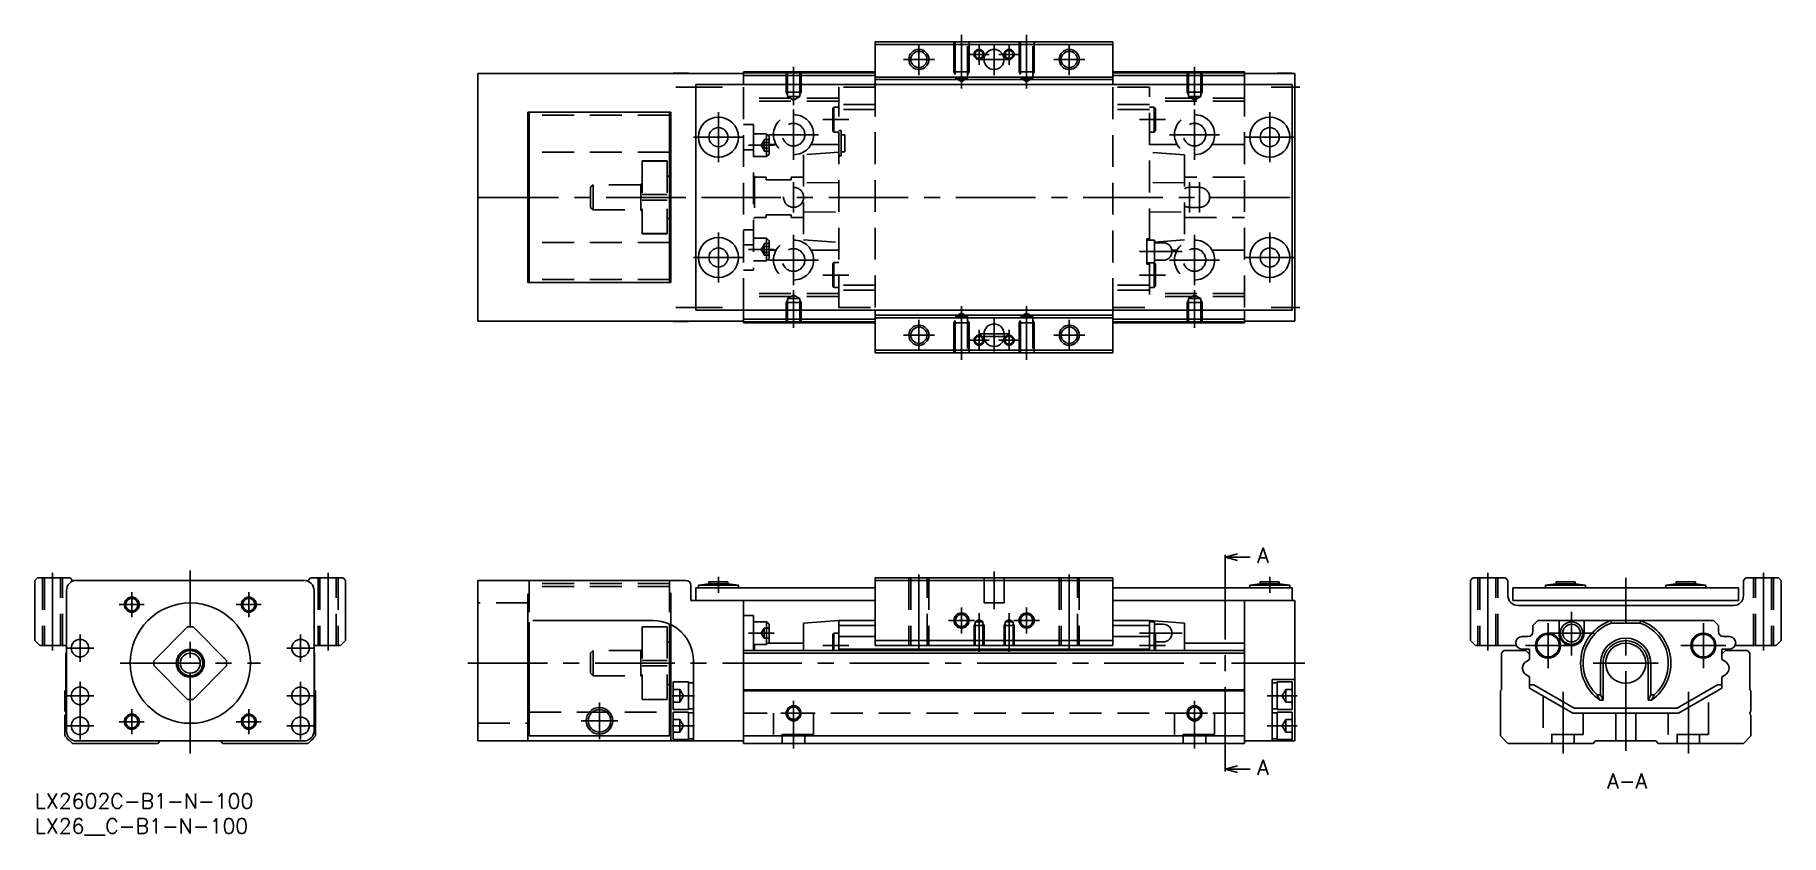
# Model space of a CAD drawing. Extents: x 0 to 348, y -8 to 151.
import ezdxf

# ---------------------------------------------------------------- set-up
doc = ezdxf.new("R2010")
doc.units = 0
doc.header["$LTSCALE"] = 0.5
doc.linetypes.add('CENTER', pattern=[50.8, 31.75, -6.35, 6.35, -6.35])
doc.linetypes.add('DASHED', pattern=[19.05, 12.7, -6.35])
for name, color, linetype in [('MSM_CENTER', 1, 'CENTER'), ('MSM_CONTINUOUS', 7, 'CONTINUOUS'), ('MSM_DASHED', 4, 'DASHED'), ('MSM_NARROW', 5, 'CONTINUOUS'), ('MSM_PART_NUMBER', 7, 'CONTINUOUS')]:
    doc.layers.add(name, color=color, linetype=linetype)
doc.styles.get("Standard").update_dxf_attribs({"font": 'txt.shx', "height": 1, "bigfont": 'bigfont.shx'})

# ---------------------------------------------------------------- blocks, each defined once
blk = doc.blocks.new('*U2')
at = {"layer": 'MSM_PART_NUMBER'}
blk.add_text('LX2602C-B1-N-100', height=3, dxfattribs=at).set_placement((0, -3))
blk = doc.blocks.new('*U3')
at = {"layer": 'MSM_PART_NUMBER'}
blk.add_text('LX26__C-B1-N-100', height=3, dxfattribs=at).set_placement((0, -8))

msp = doc.modelspace()

# ---------------------------------------------------------------- linework, layer by layer
at = {"layer": 'MSM_CENTER'}
for p, q in [((184.88, 140.6), (184.88, 151.3)), ((197.88, 140.6), (197.88, 151.3)), ((173.28, 146.41), (179.48, 146.41)), ((176.38, 143.31), (176.38, 149.51)), ((186.33, 147.41), (190.43, 147.41)), ((188.28, 146.41), (194.48, 146.41)), ((188.38, 145.36), (188.38, 149.46)), ((191.38, 143.31), (191.38, 149.51)), ((192.33, 147.41), (196.43, 147.41)), ((194.38, 145.36), (194.38, 149.46)), ((203.28, 146.41), (209.48, 146.41)), ((206.38, 143.31), (206.38, 149.51)), ((151.38, 144.91), (151.38, 137.28)), ((231.38, 144.91), (231.38, 137.28)), ((127.88, 140.91), (137.18, 140.91)), ((246.68, 140.91), (252.38, 140.91)), ((136.38, 125.91), (136.38, 135.91)), ((151.38, 126.41), (151.38, 136.41)), ((231.38, 126.41), (231.38, 136.41)), ((246.38, 125.91), (246.38, 135.91)), ((157.18, 134.41), (162.38, 134.41)), ((220.38, 134.41), (225.58, 134.41)), ((131.38, 130.91), (141.38, 130.91)), ((142.38, 129.3), (147.48, 129.3)), ((146.38, 131.41), (156.38, 131.41)), ((226.38, 131.41), (236.38, 131.41)), ((241.38, 130.91), (251.38, 130.91)), ((129.88, 118.91), (86.38, 118.91)), ((132.98, 118.91), (253.38, 118.91)), ((151.38, 115.91), (151.38, 121.91)), ((230.38, 115.91), (230.38, 121.91)), ((232.38, 115.91), (232.38, 121.91)), ((136.38, 101.91), (136.38, 111.91)), ((246.38, 101.91), (246.38, 111.91)), ((142.38, 108.51), (147.48, 108.51)), ((151.38, 101.41), (151.38, 111.41)), ((220.38, 108.11), (228.88, 108.11)), ((231.38, 101.41), (231.38, 111.41)), ((131.38, 106.91), (141.38, 106.91)), ((146.38, 106.41), (156.38, 106.41)), ((226.38, 106.41), (236.38, 106.41)), ((241.38, 106.91), (251.38, 106.91)), ((157.18, 103.41), (162.38, 103.41)), ((220.38, 103.41), (225.58, 103.41)), ((151.38, 100.42), (151.38, 92.91)), ((231.38, 100.42), (231.38, 92.91)), ((127.88, 96.91), (137.18, 96.91)), ((176.38, 94.51), (176.38, 88.31)), ((184.88, 97.21), (184.88, 86.51)), ((191.38, 88.16), (191.38, 94.66)), ((197.88, 97.21), (197.88, 86.51)), ((206.38, 94.51), (206.38, 88.31)), ((246.68, 96.91), (252.38, 96.91)), ((173.28, 91.41), (179.48, 91.41)), ((188.38, 92.46), (188.38, 88.36)), ((188.38, 91.66), (194.38, 91.66)), ((188.38, 91.16), (194.38, 91.16)), ((194.38, 92.46), (194.38, 88.36)), ((203.28, 91.41), (209.48, 91.41)), ((186.33, 90.41), (190.43, 90.41)), ((192.33, 90.41), (196.43, 90.41)), ((237.48, 46.62), (237.48, 5.38)), ((3.5, 44), (3.5, 28.5)), ((31, 8), (31, 44.5)), ((58.5, 44), (58.5, 28.5)), ((136.38, 43.2), (136.38, 40)), ((176.38, 43.68), (176.38, 28.83)), ((191.38, 44.25), (191.38, 36.75)), ((206.38, 43.68), (206.38, 28.83)), ((246.38, 43.2), (246.38, 40)), ((289.91, 44), (289.91, 28.5)), ((317.41, 8.5), (317.41, 43)), ((344.91, 44), (344.91, 28.5)), ((19.33, 35.17), (19.33, 40.17)), ((42.67, 35.17), (42.67, 40.17)), ((16.83, 37.67), (21.83, 37.67)), ((40.17, 37.67), (45.17, 37.67)), ((184.88, 31.93), (184.88, 37.08)), ((188.38, 35.96), (188.38, 28.24)), ((194.38, 35.96), (194.38, 28.24)), ((197.88, 31.93), (197.88, 37.08)), ((306.61, 36.25), (306.61, 27.5)), ((9, 26.25), (9, 31.75)), ((53, 26.25), (53, 31.75)), ((142.38, 32), (147.48, 32)), ((182.3, 34.5), (187.45, 34.5)), ((195.3, 34.5), (200.45, 34.5)), ((220.38, 32), (228.88, 32)), ((301.91, 25), (301.91, 34)), ((302.11, 32), (311.11, 32)), ((332.91, 25), (332.91, 34)), ((6.25, 29), (11.75, 29)), ((50.25, 29), (55.75, 29)), ((157.18, 29.5), (162.38, 29.5)), ((220.38, 29.5), (225.58, 29.5)), ((297.41, 29.5), (306.41, 29.5)), ((328.41, 29.5), (337.41, 29.5)), ((17, 26), (45, 26)), ((86.38, 26), (253.38, 26)), ((310.91, 26), (323.91, 26)), ((9, 10.75), (9, 22.25)), ((53, 10.75), (53, 22.25)), ((6.25, 19.5), (11.75, 19.5)), ((50.25, 19.5), (55.75, 19.5)), ((112.63, 10.85), (112.63, 18.15)), ((127.18, 19.5), (131.58, 19.5)), ((151.38, 18.5), (151.38, 9)), ((231.38, 18.5), (231.38, 9)), ((245.88, 19.5), (251.88, 19.5)), ((304.91, 20.29), (304.91, 8)), ((329.91, 20.29), (329.91, 8)), ((16.83, 14.33), (21.83, 14.33)), ((19.33, 11.83), (19.33, 16.83)), ((40.17, 14.33), (45.17, 14.33)), ((42.67, 11.83), (42.67, 16.83)), ((108.98, 14.5), (116.28, 14.5)), ((148.8, 16), (153.95, 16)), ((228.8, 16), (233.95, 16)), ((6.25, 13.5), (11.75, 13.5)), ((50.25, 13.5), (55.75, 13.5)), ((127.18, 13.5), (131.58, 13.5)), ((245.88, 13.5), (251.88, 13.5))]:
    msp.add_line(p, q, dxfattribs=at)
at = {"layer": 'MSM_CONTINUOUS'}
for p, q in [((215.08, 149.91), (167.68, 149.91)), ((167.68, 149.91), (167.68, 141.41)), ((215.08, 149.91), (215.08, 141.41)), ((215.08, 149.41), (167.68, 149.41)), ((88.38, 143.61), (88.38, 94.21)), ((141.38, 143.61), (88.38, 143.61)), ((127.38, 143.61), (127.38, 143.66)), ((130.38, 143.66), (127.38, 143.66)), ((130.38, 143.61), (130.38, 143.66)), ((167.68, 143.91), (141.38, 143.91)), ((141.38, 141.41), (141.38, 143.91)), ((167.68, 143.71), (141.38, 143.71)), ((167.68, 143.21), (141.38, 143.21)), ((215.08, 142.91), (167.68, 142.91)), ((241.38, 143.91), (215.08, 143.91)), ((241.38, 143.71), (215.08, 143.71)), ((241.38, 143.21), (215.08, 143.21)), ((241.38, 143.91), (241.38, 141.41)), ((251.38, 143.61), (241.38, 143.61)), ((247.88, 143.61), (247.88, 143.66)), ((250.88, 143.66), (247.88, 143.66)), ((250.88, 143.61), (250.88, 143.66)), ((251.38, 143.61), (251.38, 94.21)), ((250.88, 141.41), (131.88, 141.41)), ((131.88, 96.41), (131.88, 141.41)), ((215.08, 142.41), (167.68, 142.41)), ((250.88, 96.41), (250.88, 141.41)), ((98.38, 135.91), (98.38, 101.91)), ((126.88, 135.91), (98.38, 135.91)), ((98.63, 135.91), (98.63, 101.91)), ((126.63, 135.91), (126.63, 101.91)), ((126.88, 101.91), (126.88, 135.91)), ((98.38, 135.31), (98.63, 135.31)), ((98.63, 133.61), (98.38, 133.61)), ((126.63, 135.31), (126.88, 135.31)), ((126.88, 133.61), (126.63, 133.61)), ((98.63, 127.91), (98.38, 127.91)), ((126.88, 127.91), (126.63, 127.91)), ((126.88, 123.16), (126.63, 123.16)), ((126.63, 114.66), (126.88, 114.66)), ((98.63, 109.91), (98.38, 109.91)), ((126.88, 109.91), (126.63, 109.91)), ((98.63, 104.21), (98.38, 104.21)), ((98.38, 102.51), (98.63, 102.51)), ((98.38, 101.91), (126.88, 101.91)), ((126.88, 104.21), (126.63, 104.21)), ((126.63, 102.51), (126.88, 102.51)), ((141.38, 94.21), (88.38, 94.21)), ((127.38, 94.16), (127.38, 94.21)), ((127.38, 94.16), (130.38, 94.16)), ((130.38, 94.16), (130.38, 94.21)), ((250.88, 96.41), (131.88, 96.41)), ((141.38, 93.91), (141.38, 96.41)), ((167.68, 94.61), (141.38, 94.61)), ((167.68, 94.11), (141.38, 94.11)), ((167.68, 96.41), (167.68, 87.91)), ((215.08, 95.41), (167.68, 95.41)), ((215.08, 94.91), (167.68, 94.91)), ((215.08, 96.41), (215.08, 87.91)), ((241.38, 94.61), (215.08, 94.61)), ((241.38, 94.11), (215.08, 94.11)), ((241.38, 96.41), (241.38, 93.91)), ((251.38, 94.21), (241.38, 94.21)), ((167.68, 93.91), (141.38, 93.91)), ((189.38, 91.66), (189.38, 91.16)), ((193.38, 91.16), (193.38, 91.66)), ((241.38, 93.91), (215.08, 93.91)), ((215.08, 88.41), (167.68, 88.41)), ((215.08, 87.91), (167.68, 87.91)), ((237.48, 47.12), (239.98, 47.79)), ((237.48, 47.62), (237.48, 46.62)), ((239.98, 46.45), (237.48, 47.12)), ((237.48, 47.12), (242.48, 47.12)), ((0, 42.5), (0.5, 43)), ((0, 30.5), (0, 42.5)), ((0.5, 43), (7, 43)), ((7, 43), (7.5, 42.5)), ((7.5, 42.5), (7.5, 42.33)), ((53.7, 42.5), (8.3, 42.5)), ((54.5, 42.5), (55, 43)), ((54.5, 42.33), (54.5, 42.5)), ((55, 43), (61.5, 43)), ((61.5, 43), (62, 42.5)), ((62, 42.5), (62, 30.5)), ((88.38, 42.5), (88.38, 10.5)), ((129.88, 42.5), (88.38, 42.5)), ((134.48, 42.2), (134.48, 41.8)), ((138.28, 42.2), (134.48, 42.2)), ((138.28, 41.8), (138.28, 42.2)), ((167.68, 43), (167.68, 29.5)), ((215.08, 43), (167.68, 43)), ((215.08, 42.5), (167.68, 42.5)), ((215.08, 43), (215.08, 29.5)), ((244.48, 42.2), (244.48, 41.8)), ((248.28, 42.2), (244.48, 42.2)), ((248.28, 41.8), (248.28, 42.2)), ((286.91, 43), (286.41, 42.5)), ((286.41, 42.5), (286.41, 30.5)), ((293.41, 43), (286.91, 43)), ((293.91, 42.5), (293.41, 43)), ((293.91, 39.5), (293.91, 42.5)), ((303.51, 42.2), (303.51, 41.8)), ((307.31, 42.2), (303.51, 42.2)), ((307.31, 41.8), (307.31, 42.2)), ((327.51, 42.2), (327.51, 41.8)), ((331.31, 42.2), (327.51, 42.2)), ((331.31, 41.8), (331.31, 42.2)), ((341.41, 43), (340.91, 42.5)), ((340.91, 42.5), (340.91, 39.5)), ((347.91, 43), (341.41, 43)), ((348.41, 42.5), (347.91, 43)), ((348.41, 30.5), (348.41, 42.5)), ((6.3, 40.5), (6.3, 12.5)), ((55.7, 40.5), (55.7, 12.5)), ((130.88, 38.5), (130.88, 41.5)), ((167.68, 38.5), (130.88, 38.5)), ((167.68, 41), (131.88, 41)), ((131.88, 41), (131.88, 38.5)), ((134.48, 41.8), (132.38, 41.55)), ((132.38, 41.55), (132.38, 41)), ((140.38, 41.55), (132.38, 41.55)), ((138.28, 41.8), (134.48, 41.8)), ((140.38, 41.55), (138.28, 41.8)), ((140.38, 41), (140.38, 41.55)), ((141.38, 38.5), (141.38, 10)), ((250.88, 41), (215.08, 41)), ((215.08, 38.5), (251.38, 38.5)), ((241.38, 38.5), (241.38, 10)), ((244.48, 41.8), (242.38, 41.55)), ((242.38, 41.55), (242.38, 41)), ((250.38, 41.55), (242.38, 41.55)), ((248.28, 41.8), (244.48, 41.8)), ((250.38, 41.55), (248.28, 41.8)), ((250.38, 41), (250.38, 41.55)), ((250.88, 38.5), (250.88, 41)), ((251.38, 38.5), (251.38, 10.5)), ((294.91, 41), (294.91, 38.5)), ((339.91, 41), (294.91, 41)), ((294.91, 38.5), (339.91, 38.5)), ((303.51, 41.8), (301.41, 41.55)), ((301.41, 41.55), (301.41, 41)), ((309.41, 41.55), (301.41, 41.55)), ((307.31, 41.8), (303.51, 41.8)), ((309.41, 41.55), (307.31, 41.8)), ((309.41, 41), (309.41, 41.55)), ((327.51, 41.8), (325.41, 41.55)), ((325.41, 41.55), (325.41, 41)), ((333.41, 41.55), (325.41, 41.55)), ((331.31, 41.8), (327.51, 41.8)), ((333.41, 41.55), (331.31, 41.8)), ((333.41, 41), (333.41, 41.55)), ((339.91, 41), (339.91, 38.5)), ((143.38, 35.5), (141.38, 35.5)), ((143.38, 35.5), (143.38, 28.5)), ((338.91, 37.5), (295.91, 37.5)), ((30.45, 33.23), (23.77, 26.55)), ((38.23, 26.55), (31.55, 33.23)), ((98.38, 33.5), (98.38, 10.5)), ((98.63, 34.16), (98.63, 11.5)), ((123.38, 34.5), (99.38, 34.5)), ((126.63, 33.81), (126.63, 11.5)), ((126.88, 33.69), (126.88, 16.2)), ((145.98, 34.25), (143.38, 34.25)), ((146.48, 33.75), (145.98, 34.25)), ((145.98, 34.25), (145.98, 29.75)), ((146.48, 33.75), (146.48, 30.25)), ((153.38, 34), (160.38, 34.5)), ((153.38, 34), (153.38, 28.5)), ((159.43, 32), (159.18, 31.75)), ((159.18, 31.75), (159.18, 28.5)), ((160.38, 32), (159.43, 32)), ((159.43, 32), (159.43, 28.5)), ((167.68, 34.5), (160.38, 34.5)), ((160.38, 28.5), (160.38, 34.5)), ((167.68, 33.5), (160.38, 33.5)), ((222.38, 34.5), (215.08, 34.5)), ((222.38, 33.5), (215.08, 33.5)), ((222.38, 34.5), (229.38, 34)), ((222.38, 28.5), (222.38, 34.5)), ((223.38, 34.25), (222.38, 34.25)), ((223.33, 32), (222.38, 32)), ((223.58, 31.75), (223.33, 32)), ((223.33, 32), (223.33, 28.5)), ((223.38, 34.25), (223.38, 31.95)), ((225.13, 33.75), (223.38, 33.75)), ((223.58, 31.75), (223.58, 28.5)), ((229.38, 34), (229.38, 28.5)), ((298.91, 33.5), (299.91, 34.5)), ((298.91, 32.3), (298.91, 33.5)), ((299.91, 34.5), (334.91, 34.5)), ((304.11, 32), (304.11, 34.5)), ((309.11, 34.5), (309.11, 32)), ((314.45, 34.5), (314.54, 34)), ((314.54, 34), (320.28, 34)), ((320.28, 34), (320.37, 34.5)), ((334.91, 34.5), (335.91, 33.5)), ((335.91, 33.5), (335.91, 32.3)), ((1, 29.5), (0, 30.5)), ((6.3, 29.5), (1, 29.5)), ((6.2, 28), (6.3, 28.1)), ((6.2, 20.7), (6.2, 28)), ((61, 29.5), (55.7, 29.5)), ((55.7, 28.1), (55.8, 28)), ((55.8, 28), (55.8, 20.7)), ((62, 30.5), (61, 29.5)), ((126.88, 30.25), (126.63, 30.25)), ((241.38, 28.5), (141.38, 28.5)), ((241.38, 28), (141.38, 28)), ((143.38, 29.75), (145.98, 29.75)), ((143.58, 29.75), (143.58, 28.5)), ((145.98, 29.75), (146.48, 30.25)), ((153.38, 30), (146.23, 30)), ((167.68, 31.3), (160.38, 31.3)), ((222.38, 28.8), (160.38, 28.8)), ((215.08, 30.5), (167.68, 30.5)), ((215.08, 29.5), (167.68, 29.5)), ((222.38, 31.3), (215.08, 31.3)), ((223.58, 30.25), (225.13, 30.25)), ((241.38, 30), (229.38, 30)), ((287.41, 29.5), (286.41, 30.5)), ((287.41, 29.5), (295.59, 29.5)), ((292.61, 28), (293.11, 28.5)), ((292.61, 20.7), (292.61, 28)), ((293.11, 28.5), (297.51, 28.5)), ((296.71, 31.3), (297.91, 31.3)), ((298.21, 28.8), (296.71, 28.8)), ((297.51, 28.5), (298.21, 27.8)), ((298.21, 27.8), (298.21, 28.8)), ((336.61, 28.8), (336.61, 27.8)), ((338.11, 28.8), (336.61, 28.8)), ((336.61, 27.8), (337.31, 28.5)), ((336.91, 31.3), (338.11, 31.3)), ((337.31, 28.5), (341.71, 28.5)), ((339.23, 29.5), (347.41, 29.5)), ((341.71, 28.5), (342.21, 28)), ((342.21, 28), (342.21, 20.7)), ((347.41, 29.5), (348.41, 30.5)), ((23.77, 25.45), (30.45, 18.77)), ((31.55, 18.77), (38.23, 25.45)), ((131.38, 10.5), (131.38, 26.5)), ((298.21, 26.72), (297.65, 26.4)), ((298.21, 27.8), (298.21, 26.72)), ((312.41, 26), (312.41, 19.68)), ((312.91, 26), (312.91, 18.62)), ((321.91, 26), (321.91, 18.62)), ((322.41, 26), (322.41, 19.68)), ((336.61, 26.72), (336.61, 27.8)), ((337.17, 26.4), (336.61, 26.72)), ((126.63, 21.75), (126.88, 21.75)), ((127.38, 16.75), (127.38, 22.25)), ((130.38, 22.25), (127.38, 22.25)), ((130.38, 16.75), (130.38, 22.25)), ((131.38, 22.1), (130.38, 22.1)), ((246.88, 10.5), (246.88, 22.75)), ((251.38, 22.75), (246.88, 22.75)), ((247.88, 22.1), (246.88, 22.1)), ((247.88, 16.75), (247.88, 22.25)), ((250.88, 22.25), (247.88, 22.25)), ((250.88, 16.75), (250.88, 22.25)), ((297.65, 23.6), (298.21, 23.28)), ((298.21, 23.28), (298.21, 21)), ((299.06, 21.66), (298.21, 21.66)), ((298.21, 21), (306.87, 16)), ((307.14, 17), (299.06, 21.66)), ((335.76, 21.66), (327.68, 17)), ((327.95, 16), (336.61, 21)), ((336.61, 21.66), (335.76, 21.66)), ((336.61, 23.28), (337.17, 23.6)), ((336.61, 21), (336.61, 23.28)), ((6, 20.5), (6.2, 20.7)), ((6, 16.4), (6, 20.5)), ((55.8, 20.7), (56, 20.5)), ((56, 20.5), (56, 11.5)), ((241.38, 20.7), (141.38, 20.7)), ((241.38, 20.5), (141.38, 20.5)), ((292.41, 20.5), (292.61, 20.7)), ((292.41, 11.5), (292.41, 20.5)), ((311.73, 19.68), (312.41, 19.68)), ((312.26, 18.62), (312.91, 18.62)), ((312.41, 19.68), (312.91, 18.62)), ((321.91, 18.62), (322.41, 19.68)), ((321.91, 18.62), (322.56, 18.62)), ((322.41, 19.68), (323.1, 19.68)), ((342.21, 20.7), (342.41, 20.5)), ((342.41, 20.5), (342.41, 16.4)), ((6, 11.5), (6, 15.6)), ((98.38, 16.2), (98.63, 16.2)), ((126.63, 16.2), (126.88, 16.2)), ((127.38, 16.75), (130.38, 16.75)), ((127.38, 10.75), (127.38, 16.25)), ((130.38, 16.25), (127.38, 16.25)), ((130.38, 16.9), (131.38, 16.9)), ((130.38, 10.75), (130.38, 16.25)), ((131.38, 16.1), (130.38, 16.1)), ((246.88, 16.9), (247.88, 16.9)), ((247.88, 16.1), (246.88, 16.1)), ((247.88, 16.75), (250.88, 16.75)), ((247.88, 10.75), (247.88, 16.25)), ((250.88, 16.25), (247.88, 16.25)), ((250.88, 10.75), (250.88, 16.25)), ((306.87, 16), (327.95, 16)), ((327.68, 17), (307.14, 17)), ((342.41, 15.6), (342.41, 11.5)), ((7.5, 10), (6, 11.5)), ((53.7, 10.5), (8.3, 10.5)), ((25, 10.5), (24.5, 10)), ((37.52, 10), (37.02, 10.5)), ((56, 11.5), (54.5, 10)), ((141.38, 10.5), (88.38, 10.5)), ((126.63, 11.5), (98.63, 11.5)), ((127.38, 10.75), (130.38, 10.75)), ((130.38, 10.9), (131.38, 10.9)), ((241.38, 11.5), (141.38, 11.5)), ((241.38, 10.5), (251.38, 10.5)), ((246.88, 10.9), (247.88, 10.9)), ((247.88, 10.75), (250.88, 10.75)), ((293.91, 10), (292.41, 11.5)), ((311.4, 10.5), (310.9, 10)), ((323.41, 10.5), (311.4, 10.5)), ((323.91, 10), (323.41, 10.5)), ((342.41, 11.5), (340.91, 10)), ((24.5, 10), (7.5, 10)), ((54.5, 10), (37.52, 10)), ((241.38, 10), (141.38, 10)), ((310.9, 10), (293.91, 10)), ((340.91, 10), (323.91, 10)), ((237.48, 4.88), (239.98, 5.55)), ((237.48, 5.38), (237.48, 4.38)), ((239.98, 4.21), (237.48, 4.88)), ((237.48, 4.88), (242.48, 4.88))]:
    msp.add_line(p, q, dxfattribs=at)
for centre, radius in [((176.38, 146.41), 1.62), ((191.38, 146.41), 2), ((206.38, 146.41), 1.62), ((136.38, 130.91), 4), ((136.38, 130.91), 1.9), ((246.38, 130.91), 4), ((246.38, 130.91), 1.9), ((136.38, 106.91), 4), ((136.38, 106.91), 1.9), ((246.38, 106.91), 4), ((246.38, 106.91), 1.9), ((176.38, 91.41), 1.62), ((206.38, 91.41), 1.62), ((19.33, 37.67), 1.23), ((42.67, 37.67), 1.23), ((31, 26), 12), ((184.88, 34.5), 1.23), ((197.88, 34.5), 1.23), ((301.91, 29.5), 2.5), ((301.91, 29.5), 2.25), ((306.61, 32), 2.25), ((306.61, 32), 1.75), ((332.91, 29.5), 2.5), ((332.91, 29.5), 2.25), ((9, 29), 1.75), ((31, 26), 2.8), ((31, 26), 2.5), ((31, 26), 2), ((53, 29), 1.75), ((317.41, 26), 4), ((9, 19.5), 1.75), ((53, 19.5), 1.75), ((9, 13.5), 1.75), ((19.33, 14.33), 1.23), ((42.67, 14.33), 1.23), ((53, 13.5), 1.75), ((112.63, 14.5), 2.65), ((112.63, 14.5), 2.25), ((151.38, 16), 1.23), ((231.38, 16), 1.23)]:
    msp.add_circle(centre, radius, dxfattribs=at)
for centre, radius, start, end in [((191.38, 91.66), 2, 0, 180), ((191.38, 91.16), 2, 180, 0), ((8.3, 40.5), 2, 90, 180), ((53.7, 40.5), 2, 0, 90), ((129.87, 41.49), 1.01, 0.6958, 89.3042), ((295.91, 39.5), 2, 180, 270), ((338.91, 39.5), 2, 270, 0), ((31, 26), 7.25, 85.6572, 94.3428), ((123.38, 26.5), 8, 0, 90), ((225.13, 32), 1.75, 270, 90), ((297.91, 32.3), 1, 270, 0), ((306.61, 32), 2.5, 180, 0), ((317.41, 26), 9, 109.1881, 235.0848), ((317.41, 26), 8.5, 109.7499, 228.0214), ((317.41, 26), 8.5, 311.9786, 70.2501), ((317.41, 26), 9, 304.9152, 70.8119), ((336.91, 32.3), 1, 180, 270), ((296.71, 30.05), 1.25, 90, 270), ((317.41, 26), 5, 0, 180), ((317.41, 26), 4.5, 0, 180), ((338.11, 30.05), 1.25, 270, 90), ((31, 26), 7.25, 175.6572, 184.3428), ((31, 26), 7.25, 355.6572, 4.3428), ((298.53, 24.88), 1.75, 120.0001, 176.2321), ((298.53, 25.12), 1.75, 183.7679, 239.9999), ((336.3, 24.88), 1.75, 3.7679, 59.9999), ((336.3, 25.12), 1.75, 300.0001, 356.2321), ((9, 19.5), 2.75, 169.0575, 190.9425), ((31, 26), 7.25, 265.6572, 274.3428), ((53, 19.5), 2.75, 349.0575, 10.9425), ((321.77, 24.07), 10.96, 203.6059, 209.8183), ((312.88, 24.16), 11.15, 330.2349, 336.3409), ((5.7, 16), 0.5, 306.8761, 53.1239), ((9, 13.5), 2.75, 169.0575, 190.9425), ((53, 13.5), 2.75, 349.0575, 10.9425), ((342.71, 16), 0.5, 126.8761, 233.1239), ((8.3, 12.5), 2, 180, 270), ((7.3, 11.5), 1, 201.8195, 248.1805), ((53.7, 12.5), 2, 270, 0), ((54.7, 11.5), 1, 291.8106, 338.1894)]:
    msp.add_arc(centre, radius, start, end, dxfattribs=at)
at = {"layer": 'MSM_DASHED'}
for p, q in [((183.38, 149.91), (183.38, 143.91)), ((183.65, 149.91), (183.65, 142.71)), ((186.11, 142.71), (186.11, 149.91)), ((186.38, 149.91), (186.38, 143.91)), ((196.38, 149.91), (196.38, 143.91)), ((196.65, 149.91), (196.65, 142.71)), ((199.11, 142.71), (199.11, 149.91)), ((199.38, 149.91), (199.38, 143.91)), ((149.88, 143.91), (149.88, 139.91)), ((150.08, 143.71), (150.08, 143.71)), ((150.15, 143.91), (150.15, 138.99)), ((152.61, 138.99), (152.61, 143.91)), ((152.88, 143.91), (152.88, 139.91)), ((183.38, 143.91), (186.38, 143.91)), ((183.38, 143.91), (183.65, 143.44)), ((186.38, 143.91), (186.11, 143.44)), ((196.38, 143.91), (199.38, 143.91)), ((196.38, 143.91), (196.65, 143.44)), ((199.38, 143.91), (199.11, 143.44)), ((229.88, 143.91), (229.88, 139.91)), ((230.08, 143.71), (230.08, 143.71)), ((230.08, 143.71), (230.08, 143.71)), ((230.15, 143.91), (230.15, 138.99)), ((232.61, 138.99), (232.61, 143.91)), ((232.68, 143.71), (232.69, 143.72)), ((232.88, 143.91), (232.88, 139.91)), ((141.38, 96.41), (141.38, 141.41)), ((152.88, 139.91), (149.88, 139.91)), ((150.15, 139.44), (149.88, 139.91)), ((152.61, 139.44), (152.88, 139.91)), ((167.68, 140.86), (160.38, 140.86)), ((160.38, 96.96), (160.38, 140.86)), ((167.68, 141.41), (167.68, 96.41)), ((183.65, 142.71), (184.88, 142)), ((183.65, 142.71), (186.11, 142.71)), ((184.88, 142), (186.11, 142.71)), ((196.65, 142.71), (197.88, 142)), ((196.65, 142.71), (199.11, 142.71)), ((197.88, 142), (199.11, 142.71)), ((215.08, 96.41), (215.08, 141.41)), ((222.38, 140.86), (215.08, 140.86)), ((222.38, 110.36), (222.38, 140.86)), ((232.88, 139.91), (229.88, 139.91)), ((230.15, 139.44), (229.88, 139.91)), ((232.61, 139.44), (232.88, 139.91)), ((241.38, 141.41), (241.38, 96.41)), ((160.38, 138.67), (141.38, 138.67)), ((160.38, 138.11), (141.38, 138.11)), ((152.61, 138.99), (150.15, 138.99)), ((150.15, 138.99), (151.38, 138.28)), ((151.38, 138.28), (152.61, 138.99)), ((159.43, 136.91), (159.18, 136.66)), ((159.18, 136.66), (159.18, 132.16)), ((160.38, 136.91), (159.43, 136.91)), ((159.43, 136.91), (159.43, 131.91)), ((167.68, 137.41), (160.38, 137.41)), ((167.68, 136.41), (160.38, 136.41)), ((222.38, 137.41), (215.08, 137.41)), ((222.38, 136.41), (215.08, 136.41)), ((241.38, 138.67), (222.38, 138.67)), ((241.38, 138.11), (222.38, 138.11)), ((223.33, 136.91), (222.38, 136.91)), ((223.33, 136.91), (223.33, 131.91)), ((223.58, 136.66), (223.33, 136.91)), ((223.58, 136.66), (223.58, 132.16)), ((232.61, 138.99), (230.15, 138.99)), ((230.15, 138.99), (231.38, 138.28)), ((231.38, 138.28), (232.61, 138.99)), ((126.63, 135.31), (98.63, 135.31)), ((143.38, 133.41), (141.38, 133.41)), ((143.38, 133.41), (143.38, 104.41)), ((145.98, 131.55), (143.38, 131.55)), ((145.48, 130.3), (144.9, 129.3)), ((145.48, 128.3), (144.9, 129.3)), ((145.48, 130.45), (146.48, 130.45)), ((145.48, 130.45), (145.48, 128.14)), ((145.48, 129.88), (146.48, 129.88)), ((146.48, 131.05), (145.98, 131.55)), ((145.98, 131.55), (145.98, 127.05)), ((146.48, 131.05), (146.48, 127.55)), ((147.89, 129.45), (146.48, 129.45)), ((160.38, 129.45), (154.87, 129.45)), ((159.18, 132.16), (159.43, 131.91)), ((159.43, 131.91), (160.38, 131.91)), ((160.88, 132.21), (160.38, 132.21)), ((160.88, 127.21), (160.88, 132.21)), ((161.58, 131.41), (160.88, 131.41)), ((161.58, 128.01), (161.58, 131.41)), ((222.38, 131.91), (223.33, 131.91)), ((227.89, 129.45), (222.38, 129.45)), ((223.33, 131.91), (223.58, 132.16)), ((241.38, 129.45), (234.87, 129.45)), ((126.63, 127.91), (98.63, 127.91)), ((121.18, 126.16), (121.18, 111.66)), ((126.18, 126.16), (121.18, 126.16)), ((126.18, 126.14), (121.18, 126.14)), ((126.18, 126.16), (126.18, 111.66)), ((143.38, 128.41), (141.38, 128.41)), ((143.38, 127.05), (145.98, 127.05)), ((145.48, 128.72), (146.48, 128.72)), ((145.48, 128.14), (146.48, 128.14)), ((145.98, 127.05), (146.48, 127.55)), ((160.38, 127.91), (153.38, 127.41)), ((153.38, 127.41), (153.38, 110.41)), ((160.88, 127.21), (160.38, 127.21)), ((161.58, 128.01), (160.88, 128.01)), ((229.38, 127.41), (222.38, 127.91)), ((229.38, 127.41), (229.38, 110.41)), ((126.63, 123.16), (126.18, 123.16)), ((143.58, 123.16), (143.38, 123.16)), ((143.58, 123.16), (143.58, 114.66)), ((145.88, 122.91), (143.58, 122.91)), ((145.88, 122.91), (145.88, 122.41)), ((150.88, 122.41), (145.88, 122.41)), ((150.88, 122.91), (150.88, 122.41)), ((153.38, 122.91), (150.88, 122.91)), ((241.38, 122.91), (229.38, 122.91)), ((111.38, 121.41), (110.88, 120.91)), ((110.88, 120.91), (110.88, 116.91)), ((111.38, 121.41), (111.38, 116.41)), ((120.88, 121.41), (111.38, 121.41)), ((121.18, 121.71), (120.88, 121.41)), ((120.88, 121.41), (120.88, 116.41)), ((121.18, 119.46), (126.18, 119.46)), ((160.38, 121.86), (153.38, 121.78)), ((229.38, 121.78), (222.38, 121.86)), ((232.38, 120.91), (230.38, 120.91)), ((110.88, 116.91), (111.38, 116.41)), ((111.38, 116.41), (120.88, 116.41)), ((120.88, 116.41), (121.18, 116.11)), ((126.18, 118.36), (121.18, 118.36)), ((145.88, 115.41), (150.88, 115.41)), ((145.88, 115.41), (145.88, 114.91)), ((150.88, 115.41), (150.88, 114.91)), ((153.38, 116.03), (160.38, 115.95)), ((222.38, 115.95), (229.38, 116.03)), ((230.38, 116.91), (232.38, 116.91)), ((121.18, 111.68), (126.18, 111.68)), ((121.18, 111.66), (126.18, 111.66)), ((126.18, 114.66), (126.63, 114.66)), ((141.38, 112.41), (143.38, 112.41)), ((143.38, 114.66), (143.58, 114.66)), ((143.58, 114.91), (145.88, 114.91)), ((150.88, 114.91), (153.38, 114.91)), ((229.38, 114.91), (241.38, 114.91)), ((126.63, 109.91), (98.63, 109.91)), ((143.38, 109.41), (141.38, 109.41)), ((145.98, 110.76), (143.38, 110.76)), ((145.48, 109.51), (144.9, 108.51)), ((145.48, 107.51), (144.9, 108.51)), ((145.48, 109.67), (146.48, 109.67)), ((145.48, 109.67), (145.48, 107.36)), ((145.48, 109.09), (146.48, 109.09)), ((146.48, 110.26), (145.98, 110.76)), ((145.98, 110.76), (145.98, 106.26)), ((146.48, 110.26), (146.48, 106.76)), ((147.89, 108.37), (146.48, 108.37)), ((153.38, 110.41), (160.38, 109.91)), ((160.38, 108.37), (154.87, 108.37)), ((221.88, 110.61), (222.38, 110.61)), ((221.88, 105.61), (221.88, 110.61)), ((223.38, 110.36), (221.88, 110.36)), ((223.38, 109.98), (229.38, 110.41)), ((223.38, 110.36), (223.38, 105.86)), ((225.13, 109.86), (223.38, 109.86)), ((227.89, 108.37), (226.86, 108.37)), ((241.38, 108.37), (234.87, 108.37)), ((143.38, 106.26), (145.98, 106.26)), ((145.48, 107.94), (146.48, 107.94)), ((145.48, 107.36), (146.48, 107.36)), ((145.98, 106.26), (146.48, 106.76)), ((159.43, 105.91), (159.18, 105.66)), ((159.18, 105.66), (159.18, 101.16)), ((159.43, 105.91), (159.43, 100.91)), ((160.38, 105.91), (159.43, 105.91)), ((221.88, 105.86), (223.38, 105.86)), ((221.88, 105.61), (222.38, 105.61)), ((222.38, 105.86), (222.38, 96.96)), ((223.33, 105.86), (223.33, 100.91)), ((223.38, 106.36), (225.13, 106.36)), ((223.58, 105.66), (223.38, 105.86)), ((223.58, 105.66), (223.58, 101.16)), ((126.63, 102.51), (98.63, 102.51)), ((143.38, 104.41), (141.38, 104.41)), ((159.18, 101.16), (159.43, 100.91)), ((167.68, 101.41), (160.38, 101.41)), ((222.38, 101.41), (215.08, 101.41)), ((223.33, 100.91), (223.58, 101.16)), ((160.38, 99.71), (141.38, 99.71)), ((160.38, 99.15), (141.38, 99.15)), ((150.15, 98.37), (149.88, 97.91)), ((152.88, 97.91), (149.88, 97.91)), ((149.88, 93.91), (149.88, 97.91)), ((151.38, 99.42), (150.15, 98.71)), ((150.15, 98.71), (150.15, 93.91)), ((152.61, 98.71), (150.15, 98.71)), ((152.61, 98.71), (151.38, 99.42)), ((152.61, 93.91), (152.61, 98.71)), ((152.61, 98.37), (152.88, 97.91)), ((152.88, 93.91), (152.88, 97.91)), ((159.43, 100.91), (160.38, 100.91)), ((167.68, 100.41), (160.38, 100.41)), ((222.38, 100.41), (215.08, 100.41)), ((222.38, 100.91), (223.33, 100.91)), ((241.38, 99.71), (222.38, 99.71)), ((241.38, 99.15), (222.38, 99.15)), ((230.15, 98.37), (229.88, 97.91)), ((232.88, 97.91), (229.88, 97.91)), ((229.88, 93.91), (229.88, 97.91)), ((231.38, 99.42), (230.15, 98.71)), ((230.15, 98.71), (230.15, 93.91)), ((232.61, 98.71), (230.15, 98.71)), ((232.61, 98.71), (231.38, 99.42)), ((232.61, 93.91), (232.61, 98.71)), ((232.61, 98.37), (232.88, 97.91)), ((232.88, 93.91), (232.88, 97.91)), ((160.38, 96.96), (167.68, 96.96)), ((183.38, 93.91), (183.65, 94.37)), ((183.65, 95.11), (184.88, 95.82)), ((183.65, 95.11), (186.11, 95.11)), ((183.65, 87.91), (183.65, 95.11)), ((184.88, 95.82), (186.11, 95.11)), ((186.11, 95.11), (186.11, 87.91)), ((186.38, 93.91), (186.11, 94.37)), ((196.38, 93.91), (196.65, 94.37)), ((196.65, 95.11), (197.88, 95.82)), ((196.65, 95.11), (199.11, 95.11)), ((196.65, 87.91), (196.65, 95.11)), ((197.88, 95.82), (199.11, 95.11)), ((199.11, 95.11), (199.11, 87.91)), ((199.38, 93.91), (199.11, 94.37)), ((215.08, 96.96), (222.38, 96.96)), ((183.38, 87.91), (183.38, 93.91)), ((183.38, 93.91), (186.38, 93.91)), ((186.38, 87.91), (186.38, 93.91)), ((196.38, 87.91), (196.38, 93.91)), ((196.38, 93.91), (199.38, 93.91)), ((199.38, 87.91), (199.38, 93.91)), ((1.5, 43), (1.5, 29.5)), ((1.88, 43), (1.88, 29.5)), ((5.12, 29.5), (5.12, 43)), ((5.5, 29.5), (5.5, 43)), ((56.5, 43), (56.5, 29.5)), ((56.88, 43), (56.88, 29.5)), ((60.12, 29.5), (60.12, 43)), ((60.5, 43), (60.5, 29.5)), ((98.38, 33.5), (98.38, 42.5)), ((98.63, 42.5), (98.63, 34.16)), ((126.63, 41.9), (98.63, 41.9)), ((126.63, 42.5), (126.63, 33.81)), ((126.88, 33.69), (126.88, 42.5)), ((174.38, 43), (174.38, 29.5)), ((174.76, 43), (174.76, 29.5)), ((178, 29.5), (178, 43)), ((178.38, 43), (178.38, 29.5)), ((189.38, 38), (189.38, 43)), ((193.38, 38), (193.38, 43)), ((204.38, 43), (204.38, 29.5)), ((204.76, 43), (204.76, 29.5)), ((208, 29.5), (208, 43)), ((208.38, 43), (208.38, 29.5)), ((287.91, 43), (287.91, 29.5)), ((288.29, 43), (288.29, 29.5)), ((291.53, 29.5), (291.53, 43)), ((291.91, 29.5), (291.91, 43)), ((342.91, 29.5), (342.91, 43)), ((343.29, 29.5), (343.29, 43)), ((346.53, 43), (346.53, 29.5)), ((346.91, 43), (346.91, 29.5)), ((126.63, 41.3), (98.63, 41.3)), ((98.38, 38), (88.38, 38)), ((189.38, 38), (193.38, 38)), ((121.18, 33.25), (121.18, 18.75)), ((126.18, 33.25), (121.18, 33.25)), ((126.18, 33.23), (121.18, 33.23)), ((126.18, 33.25), (126.18, 18.75)), ((145.48, 33), (144.9, 32)), ((145.48, 31), (144.9, 32)), ((145.48, 33), (146.48, 33)), ((145.48, 33), (145.48, 31)), ((145.48, 32), (146.48, 32)), ((187.38, 33.5), (187.6, 33.87)), ((187.38, 29.5), (187.38, 33.5)), ((189.38, 33.5), (187.38, 33.5)), ((188.38, 34.7), (187.6, 34.25)), ((187.6, 34.25), (187.6, 29.5)), ((189.16, 34.25), (187.6, 34.25)), ((189.16, 34.25), (188.38, 34.7)), ((189.16, 29.5), (189.16, 34.25)), ((189.38, 33.5), (189.16, 33.87)), ((189.38, 29.5), (189.38, 33.5)), ((193.38, 33.5), (193.6, 33.87)), ((193.38, 29.5), (193.38, 33.5)), ((195.38, 33.5), (193.38, 33.5)), ((194.38, 34.7), (193.6, 34.25)), ((193.6, 34.25), (193.6, 29.5)), ((195.16, 34.25), (193.6, 34.25)), ((195.16, 34.25), (194.38, 34.7)), ((195.16, 29.5), (195.16, 34.25)), ((195.38, 33.5), (195.16, 33.87)), ((195.38, 29.5), (195.38, 33.5)), ((110.88, 28), (111.38, 28.5)), ((110.88, 28), (110.88, 24)), ((111.38, 28.5), (111.38, 23.5)), ((120.88, 28.5), (111.38, 28.5)), ((121.18, 28.8), (120.88, 28.5)), ((120.88, 28.5), (120.88, 23.5)), ((126.63, 30.25), (126.18, 30.25)), ((145.48, 31), (146.48, 31)), ((121.18, 26.55), (126.18, 26.55)), ((126.18, 25.45), (121.18, 25.45)), ((110.88, 24), (111.38, 23.5)), ((111.38, 23.5), (120.88, 23.5)), ((120.88, 23.5), (121.18, 23.2)), ((126.18, 21.75), (126.63, 21.75)), ((121.18, 18.77), (126.18, 18.77)), ((121.18, 18.75), (126.18, 18.75)), ((128.68, 20.75), (127.38, 20.75)), ((128.68, 19.5), (127.38, 19.5)), ((128.68, 18.25), (127.38, 18.25)), ((128.68, 18.25), (128.68, 20.75)), ((128.68, 20.75), (129.4, 19.5)), ((128.68, 18.25), (129.4, 19.5)), ((249.58, 20.75), (248.86, 19.5)), ((249.58, 18.25), (248.86, 19.5)), ((249.58, 20.75), (250.88, 20.75)), ((249.58, 20.75), (249.58, 18.25)), ((249.58, 19.5), (250.88, 19.5)), ((249.58, 18.25), (250.88, 18.25)), ((300.91, 19.44), (300.91, 11.8)), ((333.91, 11.8), (333.91, 19.44)), ((88.38, 14), (98.38, 14)), ((98.63, 16.2), (126.63, 16.2)), ((126.88, 16.2), (126.88, 10.5)), ((128.68, 14.75), (127.38, 14.75)), ((128.68, 12.25), (128.68, 14.75)), ((128.68, 14.75), (129.4, 13.5)), ((241.38, 16), (141.38, 16)), ((147.38, 16), (147.38, 11.8)), ((155.38, 11.8), (155.38, 16)), ((227.38, 16), (227.38, 11.8)), ((235.38, 11.8), (235.38, 16)), ((249.58, 14.75), (248.86, 13.5)), ((249.58, 14.75), (250.88, 14.75)), ((249.58, 14.75), (249.58, 12.25)), ((308.91, 11.8), (308.91, 16)), ((315.41, 16), (315.41, 10.5)), ((319.41, 16), (319.41, 10.5)), ((325.91, 16), (325.91, 11.8)), ((128.68, 13.5), (127.38, 13.5)), ((128.68, 12.25), (127.38, 12.25)), ((128.68, 12.25), (129.4, 13.5)), ((155.38, 11.8), (147.38, 11.8)), ((149.13, 11.8), (149.13, 10)), ((153.63, 10), (153.63, 11.8)), ((235.38, 11.8), (227.38, 11.8)), ((229.13, 11.8), (229.13, 10)), ((233.63, 10), (233.63, 11.8)), ((249.58, 12.25), (248.86, 13.5)), ((249.58, 13.5), (250.88, 13.5)), ((249.58, 12.25), (250.88, 12.25)), ((308.91, 11.8), (300.91, 11.8)), ((302.66, 11.8), (302.66, 10)), ((307.16, 10), (307.16, 11.8)), ((333.91, 11.8), (325.91, 11.8)), ((327.66, 11.8), (327.66, 10)), ((332.16, 10), (332.16, 11.8))]:
    msp.add_line(p, q, dxfattribs=at)
for centre, radius in [((188.38, 147.41), 1), ((188.38, 147.41), 0.784), ((194.38, 147.41), 1), ((194.38, 147.41), 0.784), ((151.38, 131.41), 4), ((151.38, 131.41), 2.25), ((231.38, 131.41), 4), ((231.38, 131.41), 2.25), ((151.38, 118.91), 2), ((151.38, 106.41), 4), ((151.38, 106.41), 2.25), ((231.38, 106.41), 4), ((231.38, 106.41), 2.25), ((188.38, 90.41), 1), ((188.38, 90.41), 0.784), ((194.38, 90.41), 1), ((194.38, 90.41), 0.784)]:
    msp.add_circle(centre, radius, dxfattribs=at)
for centre, radius, start, end in [((230.38, 118.91), 2, 90, 120), ((232.38, 118.91), 2, 270, 90), ((230.38, 118.91), 2, 240, 270), ((225.13, 108.11), 1.75, 270, 90)]:
    msp.add_arc(centre, radius, start, end, dxfattribs=at)
at = {"layer": 'MSM_NARROW'}
msp.add_line((58.5, 29.5), (58.5, 33.5), dxfattribs=at)
for centre, radius in [((176.38, 146.41), 2), ((206.38, 146.41), 2), ((176.38, 91.41), 2), ((206.38, 91.41), 2), ((19.33, 37.67), 1.5), ((42.67, 37.67), 1.5), ((184.88, 34.5), 1.5), ((197.88, 34.5), 1.5), ((151.38, 16), 1.5), ((231.38, 16), 1.5), ((19.33, 14.33), 1.5), ((42.67, 14.33), 1.5)]:
    msp.add_circle(centre, radius, dxfattribs=at)

# ---------------------------------------------------------------- block references
at = {"layer": 'MSM_CONTINUOUS'}
for name in ['*U2', '*U3']:
    msp.add_blockref(name, (0, 0), dxfattribs=at)

# ---------------------------------------------------------------- texts
at = {"layer": 'MSM_PART_NUMBER'}
for s, p in [('A', (243.9, 46)), ('A', (243.9, 3.75)), ('A-A', (313.72, 1))]:
    msp.add_text(s, height=3, dxfattribs=at).set_placement(p)

doc.saveas('drawing.dxf')
